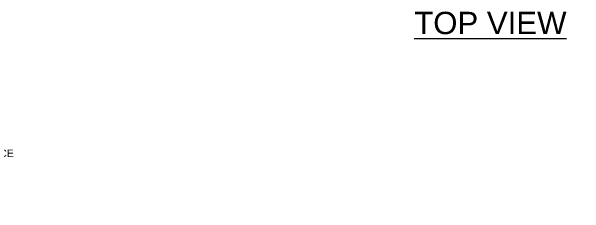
# Model space of a CAD drawing. Extents: x -1041800 to 1211622, y -13029 to 106851.
# Drawn here: x 94096 to 99237, y 15469 to 17279 of the extents above; entities that cross this region are included whole.
import ezdxf
from ezdxf import colors
from ezdxf.entities.mleader import LeaderData, LeaderLine
from ezdxf.math import Vec2, Vec3

# ---------------------------------------------------------------- set-up
doc = ezdxf.new("R2010")
doc.units = 0
doc.header["$MEASUREMENT"] = 0
doc.layers.get('0').update_dxf_attribs({"lineweight": 5})
doc.styles.get("Standard").update_dxf_attribs({"font": 'arial.ttf'})

msp = doc.modelspace()

# ---------------------------------------------------------------- texts
at = {"insert": (97709.1, 17275.7), "char_height": 200, "width": 6399.139, "attachment_point": 1}
msp.add_mtext('{\\LTOP VIEW}', dxfattribs=at)

# ---------------------------------------------------------------- leaders
ml = msp.add_multileader_mtext('Standard')
ml.set_content('THE FENCE\\PH=1950', color=256)
ml.set_leader_properties()
ml.build(insert=Vec2(0, 0))
ml.multileader.update_dxf_attribs({"text_left_attachment_type": 2, "text_right_attachment_type": 2, "dogleg_length": 0.36, "arrow_head_size": 180, "scale": 1000})
ctx = ml.context
ctx.base_point, ctx.scale, ctx.char_height, ctx.arrow_head_size, ctx.landing_gap_size, ctx.plane_origin = Vec3(93499.3, 15951.4), 1000, 66.67, 180, 90, Vec3(102433.9, 17466.9)
ctx.left_attachment, ctx.right_attachment = 2, 2
notes = []
notes.append((ctx, [(1, (1, 1, 0), (93340.5, 15951.4), (1, 0), 158.8, [(0, [(92911.6, 15468.6)], 0, [])])]))
ctx.mtext.insert, ctx.mtext.width, ctx.mtext.flow_direction = Vec3(93589.3, 16041.6), 622.587, 5
for ctx, leaders in notes:
    for number, flags, end, landing, length, lines in leaders:
        leader = LeaderData()
        leader.index, (leader.has_last_leader_line, leader.has_dogleg_vector, leader.attachment_direction) = number, flags
        leader.last_leader_point, leader.dogleg_vector, leader.dogleg_length = Vec3(end), Vec3(landing), length
        for number, points, colour, breaks in lines:
            line = LeaderLine()
            line.index, line.vertices, line.color, line.breaks = number, Vec3.list(points), colors.encode_raw_color(colour), breaks
            leader.lines.append(line)
        ctx.leaders.append(leader)

doc.saveas('drawing.dxf')
